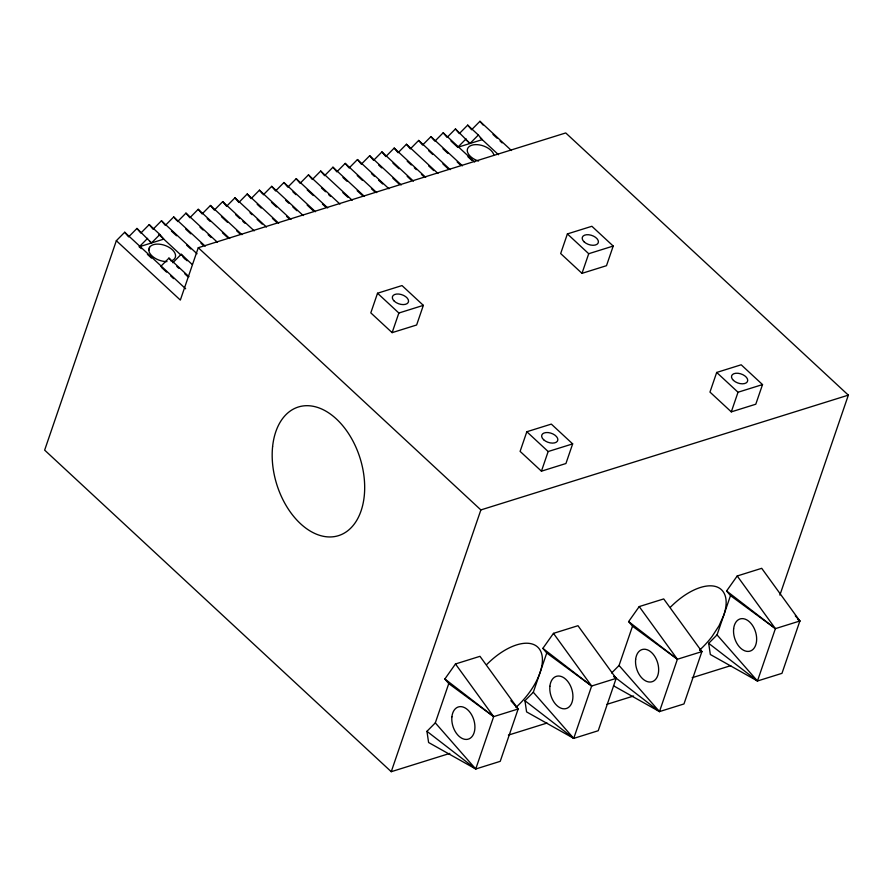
<?xml version="1.0" encoding="UTF-8"?>
<svg xmlns="http://www.w3.org/2000/svg" width="893" height="893" viewBox="0 0 893 893"><rect width="100%" height="100%" fill="white"/><g stroke="black" fill="none" stroke-linecap="round" stroke-linejoin="round"><path stroke-width="1.34" d="M185.655 288.785L124.719 232.247L116.347 240.708L44.65 450.128L391.246 771.697L449.826 753.402M148.606 249.984L149.511 247.35A13.897 7.937 18.9 0 1 169.659 247.685A13.897 7.937 18.9 0 1 170.976 261.013M779.89 595.095L848.35 395.141L565.738 132.945L198.268 247.718L180.341 300.07L116.347 240.708M377.527 293.228L370.807 312.863L392.127 332.642L416.629 324.996L423.349 305.361L402.017 285.57L377.527 293.228L398.858 313.019L423.349 305.361M392.127 332.642L398.858 313.019M567.39 233.921L560.67 253.556L581.99 273.347L606.492 265.69L613.212 246.055L591.88 226.275L567.39 233.921L588.721 253.712L613.212 246.055M391.246 771.697L480.869 509.925L848.35 395.141M526.825 431.743L520.106 451.378L541.437 471.169L565.928 463.523L572.659 443.888L551.327 424.097L526.825 431.743L548.157 451.534L572.659 443.888M581.99 273.347L588.721 253.712M435.315 722.872L448.755 683.603L444.87 678.97L455.475 663.968L479.976 656.322L518.152 708.986L500.225 761.338L475.735 768.996L428.595 742.507L426.943 731.322L435.315 722.872L475.735 768.996L493.662 716.632L518.152 708.986L510.852 700.681M541.437 471.169L548.157 451.534M533.311 692.265L546.75 652.995L542.866 648.363L553.47 633.36L577.972 625.714L616.148 678.379L598.221 730.731L573.73 738.388L526.591 711.9L524.939 700.715L533.311 692.265L573.73 738.388L591.646 686.025L616.148 678.379L614.317 676.302M716.688 372.448L709.968 392.083L731.3 411.863L755.791 404.216L762.522 384.582L741.19 364.791L716.688 372.448L738.02 392.239L762.522 384.582M611.616 672.998L619.05 665.486L632.501 626.216L628.616 621.584L639.221 606.581L663.711 598.924L701.898 651.6L683.971 703.952L659.469 711.598L613.536 685.791M731.3 411.863L738.02 392.239M613.938 676.447L659.469 711.598L677.396 659.246L701.898 651.6L700.067 649.524M717.046 634.878L730.485 595.609L726.601 590.976L737.216 575.974L761.707 568.316L799.882 620.992L781.967 673.344L757.465 680.991L710.326 654.502L708.685 643.328L717.046 634.878L757.465 680.991L775.392 628.639L799.882 620.992L795.317 615.802M149.511 247.35L149.031 251.502A13.897 7.937 18.9 0 0 166.991 261.593M136.964 228.429L140.848 233.051L149.22 224.601L159.88 234.491L151.509 242.952L136.964 228.429L128.603 236.879L124.719 232.247M197.018 253.757L161.466 220.772L153.094 229.233L149.22 224.601M141.295 248.656L139.263 246.781L147.635 238.319M205.2 246.155L173.711 216.943L165.35 225.404L161.466 220.772M177.595 221.576L185.967 213.126L217.446 242.338M229.702 238.509L198.213 209.297L189.852 217.747L185.967 213.126M241.947 234.68L210.458 205.468L202.097 213.929L198.213 209.297M254.192 230.852L222.714 201.639L214.342 210.101L210.458 205.468M160.595 266.56L168.956 258.11L188.959 276.663M266.449 227.034L234.959 197.822L226.599 206.272L222.714 201.639M172.84 262.743L181.212 254.282L192.207 264.484M278.694 223.205L247.205 193.993L238.844 202.454L234.959 197.822M290.939 219.377L259.461 190.164L251.089 198.626L247.205 193.993M263.346 194.797L271.706 186.336L303.196 215.548M315.441 211.73L283.952 182.518L275.591 190.968L271.706 186.336M327.686 207.902L296.208 178.689L287.836 187.15L283.952 182.518M339.943 204.073L308.453 174.861L300.093 183.322L296.208 178.689M352.188 200.244L320.699 171.032L312.338 179.493L308.453 174.861M364.444 196.427L332.955 167.214L324.583 175.664L320.699 171.032M376.69 192.598L345.2 163.386L336.84 171.847L332.955 167.214M349.085 168.018L357.457 159.557L388.935 188.769M401.191 184.94L369.702 155.728L361.33 164.189L357.457 159.557M413.437 181.123L381.947 151.91L373.587 160.36L369.702 155.728M425.682 177.294L394.204 148.082L385.832 156.543L381.947 151.91M437.938 173.465L406.449 144.253L398.088 152.714L394.204 148.082M450.184 169.637L418.694 140.424L410.334 148.885L406.449 144.253M462.429 165.819L430.951 136.607L422.579 145.057L418.694 140.424M434.835 141.239L443.196 132.778L474.685 161.99M455.441 128.949L459.326 133.582L467.698 125.12L478.358 135.022L469.997 143.472L455.441 128.949L447.08 137.41L443.196 132.778M511.432 150.515L479.943 121.303L471.582 129.753L467.698 125.12M450.954 141.005L457.741 147.3L466.113 138.85M139.263 246.781L163.765 239.123L159.88 234.491M457.741 147.3L482.242 139.654L478.358 135.022M508.418 735.106L547.029 723.051M606.939 704.331L633.572 696.015M692.153 677.72L730.764 665.653M797.639 619.34L799.882 620.992M730.485 595.609L775.392 628.639L737.216 575.974M699.643 649.948L701.898 651.6M632.501 626.216L677.396 659.246L639.221 606.581M613.904 676.727L616.148 678.379M546.75 652.995L591.646 686.025L553.47 633.36M448.755 683.603L493.662 716.632L455.475 663.968M726.601 590.976L775.392 628.639M708.685 643.328L757.465 680.991M628.616 621.584L677.396 659.246M542.866 648.363L591.646 686.025M524.939 700.715L573.73 738.388M444.87 678.97L493.662 716.632M426.943 731.322L475.735 768.996M492.969 134.408L497.033 138.181M500.08 141.005L502.112 142.891M480.3 137.857L498.495 154.723M466.113 139.877L469.997 143.472M467.899 156.721L471.962 160.494M442.961 148.774L448.029 153.484M457.171 161.968L460.219 164.792M428.673 150.716L432.737 154.478M442.895 163.91L447.973 168.621M428.618 165.852L433.697 170.563M407.219 161.198L411.282 164.959M414.33 167.784L416.361 169.67M421.44 174.381L423.472 176.267M392.942 163.129L399.037 168.788M407.163 176.323L411.226 180.096M378.665 165.071L381.713 167.906M392.887 178.265L398.981 183.925M371.488 173.61L374.535 176.434M378.599 180.207L382.662 183.98M357.211 175.553L362.29 180.263M371.432 188.747L374.48 191.571M342.934 177.495L346.997 181.268M357.155 190.689L362.234 195.4M342.867 192.631L347.946 197.342M321.48 187.976L325.543 191.738M328.591 194.574L330.622 196.46M307.203 189.919L313.298 195.567M322.429 204.05L325.476 206.875M292.915 191.861L295.963 194.685M307.136 205.044L313.231 210.703M285.749 200.389L288.796 203.224M292.859 206.986L296.923 210.759M271.472 202.331L276.551 207.042M286.698 216.474L288.729 218.35M257.184 204.274L261.247 208.047M272.421 218.417L276.484 222.178M250.018 212.813L252.049 214.7M257.128 219.41L262.207 224.121M235.73 214.755L239.793 218.528M242.84 221.352L244.872 223.239M221.453 216.698L227.548 222.346M236.69 230.829L239.737 233.653M207.176 218.64L210.223 221.464M222.413 232.772L227.492 237.482M199.999 227.179L203.046 230.003M208.125 234.714L211.172 237.538M185.722 229.121L190.801 233.832M200.958 243.253L202.99 245.14M198.268 247.718L480.869 509.925M171.445 231.064L176.524 235.774M186.682 245.195L190.745 248.957M158.921 234.625L181.033 255.141M183.065 257.028L187.095 260.767M149.577 241.155L151.509 242.952M176.847 266.449L178.846 268.302M184.84 273.872L187.843 276.651M147.39 254.315L151.453 258.088M161.588 267.498L166.589 272.131M170.596 275.837L173.588 278.627M619.05 665.486L659.469 711.598M479.943 121.303L483.046 125.009M430.951 136.607L434.054 140.313M345.2 163.386L348.315 167.091M259.461 190.164L262.564 193.87M173.711 216.943L176.825 220.649M181.212 254.282L185.097 258.914M168.956 258.11L170.518 259.963M670.543 607.073A50.544 25.495 -47.1 0 1 713.507 586.054A50.544 25.495 -47.1 0 1 723.765 615.244L719.032 625.792L712.123 636.408A50.544 25.495 -47.1 0 1 699.699 650.004M486.808 664.459A50.544 25.495 -47.1 0 1 539.584 649.3A50.544 25.495 -47.1 0 1 515.964 707.39M478.57 161.041A13.897 7.937 18.9 0 1 467.273 150.069A13.897 7.937 18.9 0 1 479.63 144.934A13.897 7.937 18.9 0 1 493.807 154.723M272.599 446.645A67.388 43.668 72.7 0 0 335.924 536.325A67.388 43.668 72.7 0 0 346.797 430.995A67.388 43.668 72.7 0 0 272.599 446.645M543.614 439.724A8.428 4.811 18.9 0 0 557.422 441.142A8.428 4.811 18.9 0 0 548.19 432.58A8.428 4.811 18.9 0 0 543.614 439.724M394.315 301.209A8.428 4.811 18.9 0 0 408.123 302.627A8.428 4.811 18.9 0 0 398.881 294.054A8.428 4.811 18.9 0 0 394.315 301.209M733.477 380.429A8.428 4.811 18.9 0 0 747.285 381.847A8.428 4.811 18.9 0 0 738.053 373.274A8.428 4.811 18.9 0 0 733.477 380.429M584.178 241.903A8.428 4.811 18.9 0 0 597.986 243.32A8.428 4.811 18.9 0 0 588.744 234.747A8.428 4.811 18.9 0 0 584.178 241.903M549.898 686.248A16.844 10.917 72.7 0 0 565.727 708.674A16.844 10.917 72.7 0 0 568.45 682.341A16.844 10.917 72.7 0 0 549.898 686.248M733.633 628.862A16.844 10.917 72.7 0 0 749.473 651.276A16.844 10.917 72.7 0 0 752.185 624.944A16.844 10.917 72.7 0 0 733.633 628.862M635.637 659.469A16.844 10.917 72.7 0 0 651.477 681.884A16.844 10.917 72.7 0 0 654.189 655.551A16.844 10.917 72.7 0 0 635.637 659.469M451.903 716.856A16.844 10.917 72.7 0 0 467.742 739.281A16.844 10.917 72.7 0 0 470.455 712.949A16.844 10.917 72.7 0 0 451.903 716.856"/></g></svg>
